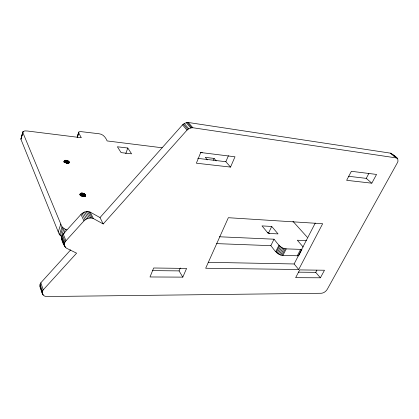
<?xml version="1.0" encoding="UTF-8"?>
<svg xmlns="http://www.w3.org/2000/svg" width="419" height="419" viewBox="0 0 419 419"><rect width="100%" height="100%" fill="white"/><g stroke="black" fill="none" stroke-linecap="round" stroke-linejoin="round"><path stroke-width="0.63" d="M22.825 132.504L60.781 224.06L62.002 226.789L63.981 228.554L61.404 236.452L59.44 234.677L58.246 231.922L20.95 139.328L22.846 131.922L24.726 130.901L27.445 131.016L81.323 137.72L78.73 133.059L78.83 132.053L80.034 131.514L99.041 133.755C103.079 134.09 105.656 137.442 107.138 140.936L162.158 147.781M20.95 139.328L22.846 131.922M85.544 195.249C84.559 197.249 80.568 195.935 80.134 193.966C81.386 191.797 86.943 193.871 85.13 196.595M397.023 158.031L192.845 127.748C190.671 127.69 188.555 128.675 186.994 130.141L103.215 223.95L100.005 217.566L182.548 124.846C184.093 123.396 186.188 122.432 188.33 122.495L390.393 153.139C393.755 155.182 400.611 158.523 397.039 163.379L327.281 289.272C326.04 291.346 323.882 293.012 321.431 293.258L50.395 296.505L45.844 296.448L44.299 295.966L42.429 294.049L40.083 286.915L40.072 284.218L40.853 282.767L70.691 249.85M42.429 294.049L42.429 291.346L43.22 289.875L76.598 253.17L66.307 248.121C63.395 245.199 59.43 237.903 63.227 234.09L80.956 214.439C83.245 211.988 87.089 210.71 90.253 212.155L100.005 217.566M64.688 246.451C63.756 244.518 64.605 242.266 65.977 240.778L83.968 220.902C86.288 218.425 90.164 217.115 93.374 218.556L103.215 223.95M23.197 131.451L20.976 138.736M63.85 161.912C63.96 158.984 69.245 160.351 69.072 162.551C67.663 163.609 63.971 162.63 64.28 160.666M64.013 161.734L64.374 160.577M64.128 161.655L64.484 160.503M64.081 162.169L64.615 160.44M64.233 162.111L64.767 160.383M64.4 162.069L64.935 160.341M64.406 162.614L65.118 160.309M64.605 162.593L65.322 160.288M64.819 162.582L65.537 160.278M65.045 162.588L65.762 160.283M65.291 162.609L66.008 160.304M65.537 162.64L66.254 160.336M65.783 162.682L66.501 160.377M66.029 162.734L66.747 160.435M66.092 163.379L66.988 160.498M66.328 163.452L67.223 160.577M66.736 162.965L67.454 160.66M66.956 163.054L67.679 160.755M67.171 163.159L67.888 160.854M67.37 163.263L68.093 160.964M67.559 163.379L68.281 161.079M67.915 162.923L68.459 161.195M68.077 163.043L68.616 161.32M68.218 163.174L68.763 161.446M68.344 163.305L68.884 161.577M68.449 163.436L68.994 161.713M68.716 162.996L69.077 161.844M68.774 163.132L69.135 161.98M68.821 163.384L69.172 162.106M77.169 137.139L78.625 132.504M77.196 137.259L78.83 132.053M77.274 137.699L78.73 133.059M58.246 231.922L60.781 224.06M59.44 234.677L62.002 226.789M60.278 235.614L62.845 227.721M63.751 234.106L65.338 229.245L63.981 228.554M79.804 194.924L80.275 193.599M79.971 194.709L80.369 193.494M80.087 194.615L80.485 193.4M80.223 194.531L80.621 193.316M80.176 195.065L80.778 193.243M80.354 195.008L80.956 193.185M80.548 194.961L81.15 193.138M80.757 194.924L81.359 193.107M80.783 195.516L81.585 193.091M81.024 195.511L81.825 193.086M81.082 196.129L82.082 193.101M81.344 196.155L82.349 193.128M81.81 195.589L82.611 193.169M81.873 196.249L82.878 193.222M82.129 196.317L83.135 193.295M82.386 196.401L83.391 193.374M82.632 196.49L83.638 193.463M82.873 196.59L83.879 193.562M83.302 196.097L84.109 193.678M83.522 196.212L84.324 193.793M83.727 196.343L84.533 193.924M83.915 196.474L84.722 194.055M84.292 196.008L84.9 194.196M84.455 196.155L85.057 194.337M84.591 196.307L85.198 194.489M84.711 196.459L85.314 194.641M85.005 196.008L85.413 194.798M85.078 196.165L85.481 194.955M85.12 196.317L85.528 195.102M125.784 153.684L127.785 148.027L117.393 146.776L121.096 152.621L131.597 153.836L127.785 148.027M213.376 160.131L214.088 158.419L205.258 157.355L207.337 159.864M182.81 277.127L186.581 268.427L153.663 267.998L150.007 276.969L182.81 277.127L179.06 270.894L180.296 268.013M230.529 167.087L196.37 163.195L200.722 152.516L234.996 156.79L230.529 167.087L225.857 161.703L228.428 155.7M269.511 233.76L268.679 232.76L271.732 226.459L262.022 225.904L268.239 233.409L278.033 233.902L271.732 226.459M274.026 239.197C277.278 243.036 280.479 248.724 286.229 248.881L301.942 249.415L298.637 255.81L282.945 255.386C277.189 255.265 274.052 249.509 270.852 245.66L274.026 239.197L219.388 236.772M275.733 251.667L278.975 245.157M276.315 252.353L279.557 245.838M277.226 253.186L280.484 246.665M278.31 253.93L281.573 247.409M279.494 254.553L282.767 248.032M280.72 255.024L283.993 248.504M281.919 255.307L285.198 248.792M282.945 255.386L286.229 248.881M297.301 255.784L300.606 249.378M208.206 262.31L294.122 263.965L315.256 223.081M298.716 269.506L322.656 223.72L228.35 217.707L205.671 268.249L298.716 269.506L294.122 263.965M298.244 272.167L315.722 272.355L316.874 270.208M348.262 176.237L366.237 178.368L368.861 173.487M320.383 277.792L324.489 270.234L299.716 269.909L295.652 277.677L320.383 277.792L315.722 272.355M371.805 183.182L376.555 174.44L351.368 171.298L346.644 180.317L371.805 183.182L366.237 178.368M152.39 270.611L179.06 270.894M216.665 243.622L270.852 245.66M306.362 240.626L297.312 240.228L303.173 247.001M267.385 232.692L268.679 232.76M197.737 158.366L225.857 161.703M200.35 152.537L202.293 152.778M65.338 229.245L66.851 229.759M397.573 158.555L391.137 153.459M390.393 153.139L396.274 157.712M393.017 155.444L393.996 156.208M292.933 221.321L307.326 237.301M188.33 122.495L192.845 127.748M187.324 122.526L191.829 127.785M186.308 122.709L190.802 127.973M214.088 158.419L216.204 160.917M184.329 123.511L188.796 128.79M183.402 124.118L187.859 129.403M182.548 124.846L186.994 130.141M61.97 239.715L62.62 240.637M40.083 286.915L40.795 288.005M90.253 212.155L93.374 218.556M89.006 211.705L92.112 218.105M87.639 211.532L90.734 217.938M86.209 211.626L89.289 218.042M84.769 211.977L87.833 218.404M83.381 212.569L86.424 219.006M82.093 213.397L85.115 219.844M80.956 214.439L83.968 220.902M63.227 234.09L65.977 240.778M62.426 235.132L65.165 241.831M61.839 236.326L64.568 243.041M61.572 237.521L64.296 244.24M62.85 241.197L63.987 244.005M64.437 245.131L65.348 247.372M61.614 238.662L64.337 245.393M40.853 282.767L43.22 289.875M40.072 284.218L42.429 291.346M41.581 290.383L43.152 295.144M39.826 285.627L42.178 292.761"/></g></svg>
